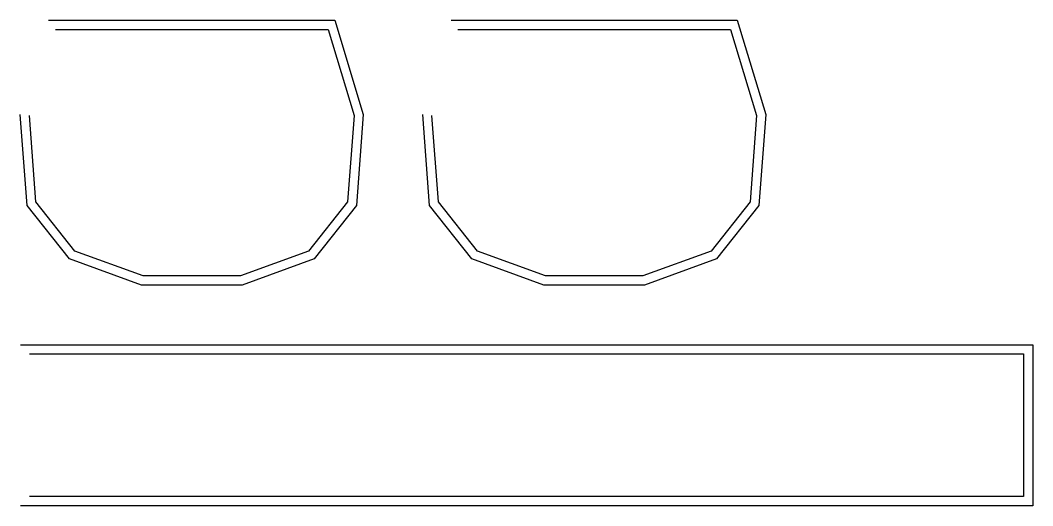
# Model space of a CAD drawing. Header units: millimetres. Extents: x -7 to 773, y -367 to 7.
import ezdxf

# ---------------------------------------------------------------- set-up
doc = ezdxf.new("R2010")
doc.units = ezdxf.units.MM

msp = doc.modelspace()

# ---------------------------------------------------------------- linework, layer by layer
for points in [[(14.7955, 7), (235.2045, 7), (257.0778, -65.7287), (251.8199, -135.6583), (219.258, -176.9033), (163.7277, -197), (86.2723, -197), (30.742, -176.9033), (-1.8199, -135.6583), (-7.0778, -65.7287)], [(20, 0), (230, 0), (250, -66.5), (245, -133), (215, -171), (162.5, -190), (87.5, -190), (35, -171), (5, -133), (0, -66.5)], [(324.7955, 7), (545.2045, 7), (567.0778, -65.7287), (561.8199, -135.6583), (529.258, -176.9033), (473.7277, -197), (396.2723, -197), (340.742, -176.9033), (308.1801, -135.6583), (302.9222, -65.7287)], [(330, 0), (540, 0), (560, -66.5), (555, -133), (525, -171), (472.5, -190), (397.5, -190), (345, -171), (315, -133), (310, -66.5)], [(-7, -243), (772.7547, -243), (772.7547, -367), (-7, -367)], [(0, -250), (765.7547, -250), (765.7547, -360), (0, -360)]]:
    msp.add_lwpolyline(points)

doc.saveas('drawing.dxf')
